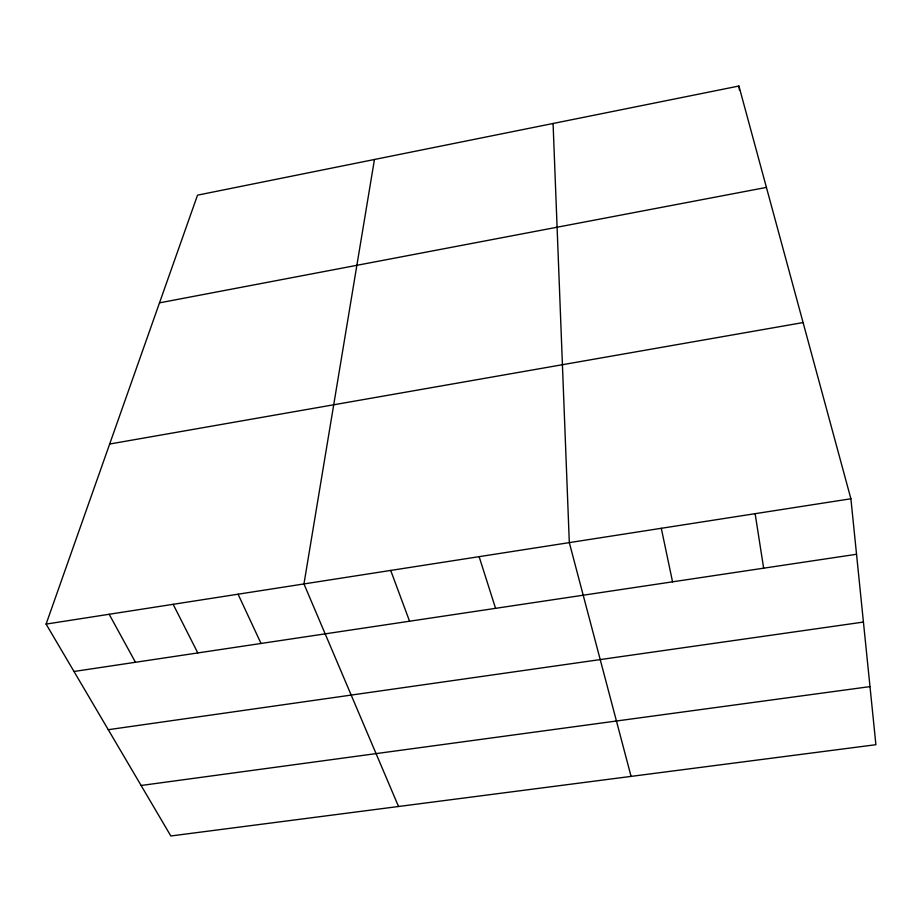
<?xml version="1.0" encoding="UTF-8"?>
<svg xmlns="http://www.w3.org/2000/svg" width="922" height="922" viewBox="0 0 922 922"><rect width="100%" height="100%" fill="white"/><g stroke="black" fill="none" stroke-linecap="round" stroke-linejoin="round"><path stroke-width="1.38" d="M374.447 159.494L303.96 583.937L398.535 806.496M46.1 624.09L197.527 195.153L738.914 86.023L850.891 498.767L875.9 744.699L170.835 835.977L46.1 624.09L850.891 498.767M159.506 302.854L766.424 187.408M109.672 444.024L803.085 322.562M74.002 671.481L856.526 554.272M108.266 729.705L863.43 622.062M141.112 785.486L869.988 686.613M109.165 614.271L135.465 662.284M173.14 604.302L197.804 652.937M238.072 594.194L261.03 643.475M390.698 570.43L409.564 621.221M479.129 556.658L495.563 608.347M631.074 776.393L569.312 542.609L553.073 123.479M661.293 528.283L672.553 581.828M755.13 513.669L763.647 568.183M738.914 86.023L739.479 90.287"/></g></svg>
